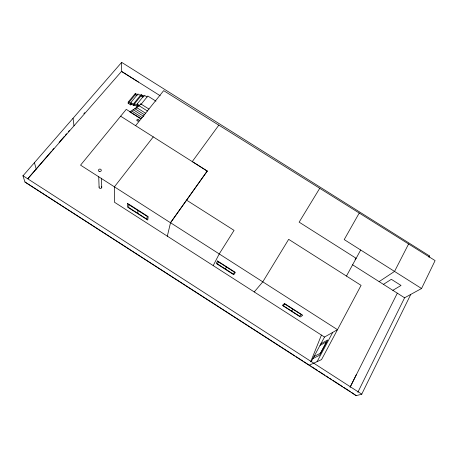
<?xml version="1.0" encoding="UTF-8"?>
<svg xmlns="http://www.w3.org/2000/svg" width="458" height="458" viewBox="0 0 458 458"><rect width="100%" height="100%" fill="white"/><g stroke="black" fill="none" stroke-linecap="round" stroke-linejoin="round"><path stroke-width="0.69" d="M429.02 257.276L429.638 256.016L121.662 62.362L121.513 71.402L27.778 178.757L51.605 151.1M131.606 103.863L130.719 104.939L128.171 103.331L128.217 102.071L135.339 93.421L137.881 95.024M130.719 104.939L130.822 102.615L137.95 93.936L140.497 95.539M128.217 102.071L133.845 105.626L133.971 103.296L141.098 94.577L144.167 96.518M128.171 103.331L135.27 94.703L135.339 93.421M136.221 108.437L136.289 107.349L145.799 113.366M130.822 102.615L136.982 106.508L137.171 103.943L144.27 95.23L147.115 97.022M138.551 82.068L121.513 71.402L160.254 95.791M133.902 104.561L141.007 95.865L141.098 94.577M148.999 109.096L140.766 103.892L140.703 104.785L147.802 96.025L155.955 101.166M142.129 96.569L142.255 95.247M137.755 213.296L138.013 210.543M167.302 236.271L170.519 222.72L207.245 171.052L192.286 161.559L218.838 125.131L359.232 213.039L344.216 239.586L421.549 288.511L435.1 260.596L359.232 213.039M186.578 200.152L234.061 230.374L219.227 253.927L213.21 265.617M218.821 125.194L163.661 90.632L135.608 125.681M141.127 118.782L126.253 109.359L80.551 165.143L170.508 222.771L207.245 171.052M254.236 291.946L262.8 281.836L288.666 239.339L361.081 285.363L321.539 359.616L309.327 365.169M310.639 361.894L321.419 335.073M361.7 394.246L410.769 294.408M356.175 395.638L361.86 394.206L22.9 175.695L25.013 182.112L356.175 395.638L351.504 392.34M357.858 392.231L404.597 297.786L421.549 288.511M356.444 374.438L350.101 387.216L397.332 293.177M408.588 244.005L394.538 271.422L379.11 281.618M317.045 361.717L332.743 332.371M311.297 361.562L324.51 337.054L337.483 329.674L170.519 222.72M346.454 276.071L360.681 249.999M225.342 268.926L226.447 267.043M355.053 259.245L356.169 258.323L299.148 222.153L319.758 188.255M153.27 136.885L114.42 186.841L114.46 202.23L324.51 337.054M133.364 110.052L134.612 108.517L144.762 114.941M134.99 108.947L136.289 107.349M136.982 106.508L137.898 105.386M136.627 107.939L138.648 105.449L147.516 111.054M139.009 106.056L140.766 103.892M133.845 105.626L134.732 104.544M130.484 111.844L131.366 110.762L142.203 117.626M131.744 111.145L132.997 109.605L143.795 116.435M52.538 150.018L53.941 148.392M59.082 142.432L64.223 136.478M65.156 135.391L66.559 133.77M68.431 131.601L69.364 130.519M83.854 113.727L84.787 112.645M22.957 175.866L121.662 62.362M291.397 310.936L293.217 309.436M383.443 284.366L391.338 279.317L401.025 285.449L392.844 290.332M428.476 256.755L429.638 256.016M320.921 343.712L327.739 339.985L319.552 355.282L312.917 358.551M320.033 345.361L326.491 341.868L320.388 353.255L314.068 356.427M141.007 95.865L143.096 97.182M135.27 94.703L136.787 95.659M137.171 103.943L139.461 105.392M138.803 106.296L133.971 103.296M129.654 111.769L140.698 118.759M120.649 116.195L207.228 171.103M352.586 264.793L404.597 297.786M350.307 391.567L343.769 387.353M24.967 181.975L294.9 355.872M296.103 356.645L302.715 360.904M303.917 361.683L310.535 365.942M311.721 366.709L317.657 370.533M318.842 371.295L324.774 375.119M325.964 375.886L328.334 377.415M329.525 378.176L331.895 379.705M333.086 380.472L342.578 386.592M34.442 162.664L36.211 169.099M73.045 118.273L73.984 125.836M98.716 176.588L99.1 187.202M101.499 178.179L101.75 187.362M101.418 186.503A1.328 1.191 1.3 0 1 101.458 188.032A1.328 1.191 1.3 0 1 99.787 188.324A1.328 1.191 1.3 0 1 99.168 186.898M127.639 203.438L127.461 207.045L147.728 220.052L148.203 216.623L127.639 203.438M128.824 204.646L128.669 207.468L146.858 219.136L147.218 216.445L128.824 204.646M217.544 260.974L216.228 263.482L233.798 274.754L235.349 272.39L217.544 260.974M218.42 261.896L217.39 263.831L233.299 274.033L234.49 272.201L218.42 261.896M284.47 303.522L282.374 305.406L300.408 316.976L302.732 315.23L284.47 303.522M284.968 304.146L283.233 305.704L299.566 316.18L301.473 314.732L284.968 304.146M137.131 120.746A1.071 0.922 9.7 0 0 138.951 120.546A1.071 0.922 9.7 0 0 137.761 119.269A1.071 0.922 9.7 0 0 137.131 120.746M99.111 171.344A1.408 1.248 2.5 0 0 101.292 170.405A1.408 1.248 2.5 0 0 99.26 169.191A1.408 1.248 2.5 0 0 99.111 171.344"/></g></svg>
